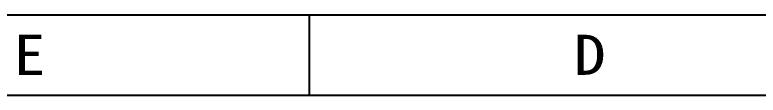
# Model space of a CAD drawing. Header units: millimetres. Extents: x 962 to 1853, y 401 to 821.
# Drawn here: x 1536.5 to 1629.4, y 810.8 to 820.8 of the extents above; entities that cross this region are included whole.
import ezdxf
from ezdxf.enums import TextEntityAlignment as Align

# ---------------------------------------------------------------- set-up
doc = ezdxf.new("R2010")
doc.units = ezdxf.units.MM
doc.styles.add('TEXTSTYLE_0', font='txt', dxfattribs={"width": 0.8})

# ---------------------------------------------------------------- blocks, each defined once
blk = doc.blocks.new('SUN_6HWZ35TKK40GSGJE8VEUYAXIAKM')
at = {"color": 7, "linetype": 'Continuous'}
for p, q in [((-594, 420), (0, 420)), ((-280, 410), (-280, 420)), ((-584, 410), (-10, 410))]:
    blk.add_line(p, q, dxfattribs=at)
at = {"color": 2, "linetype": 'Continuous', "style": 'TEXTSTYLE_0', "width": 1.2}
for s, p, p2 in [('E', (-316.986, 412.526), (-312.986, 412.526)), ('D', (-246.986, 412.526), (-242.986, 412.526))]:
    blk.add_text(s, height=5, dxfattribs=at).set_placement(p, p2, align=Align.FIT)

msp = doc.modelspace()

# ---------------------------------------------------------------- block references
msp.add_blockref('SUN_6HWZ35TKK40GSGJE8VEUYAXIAKM', (1853.352, 400.79))

doc.saveas('drawing.dxf')
